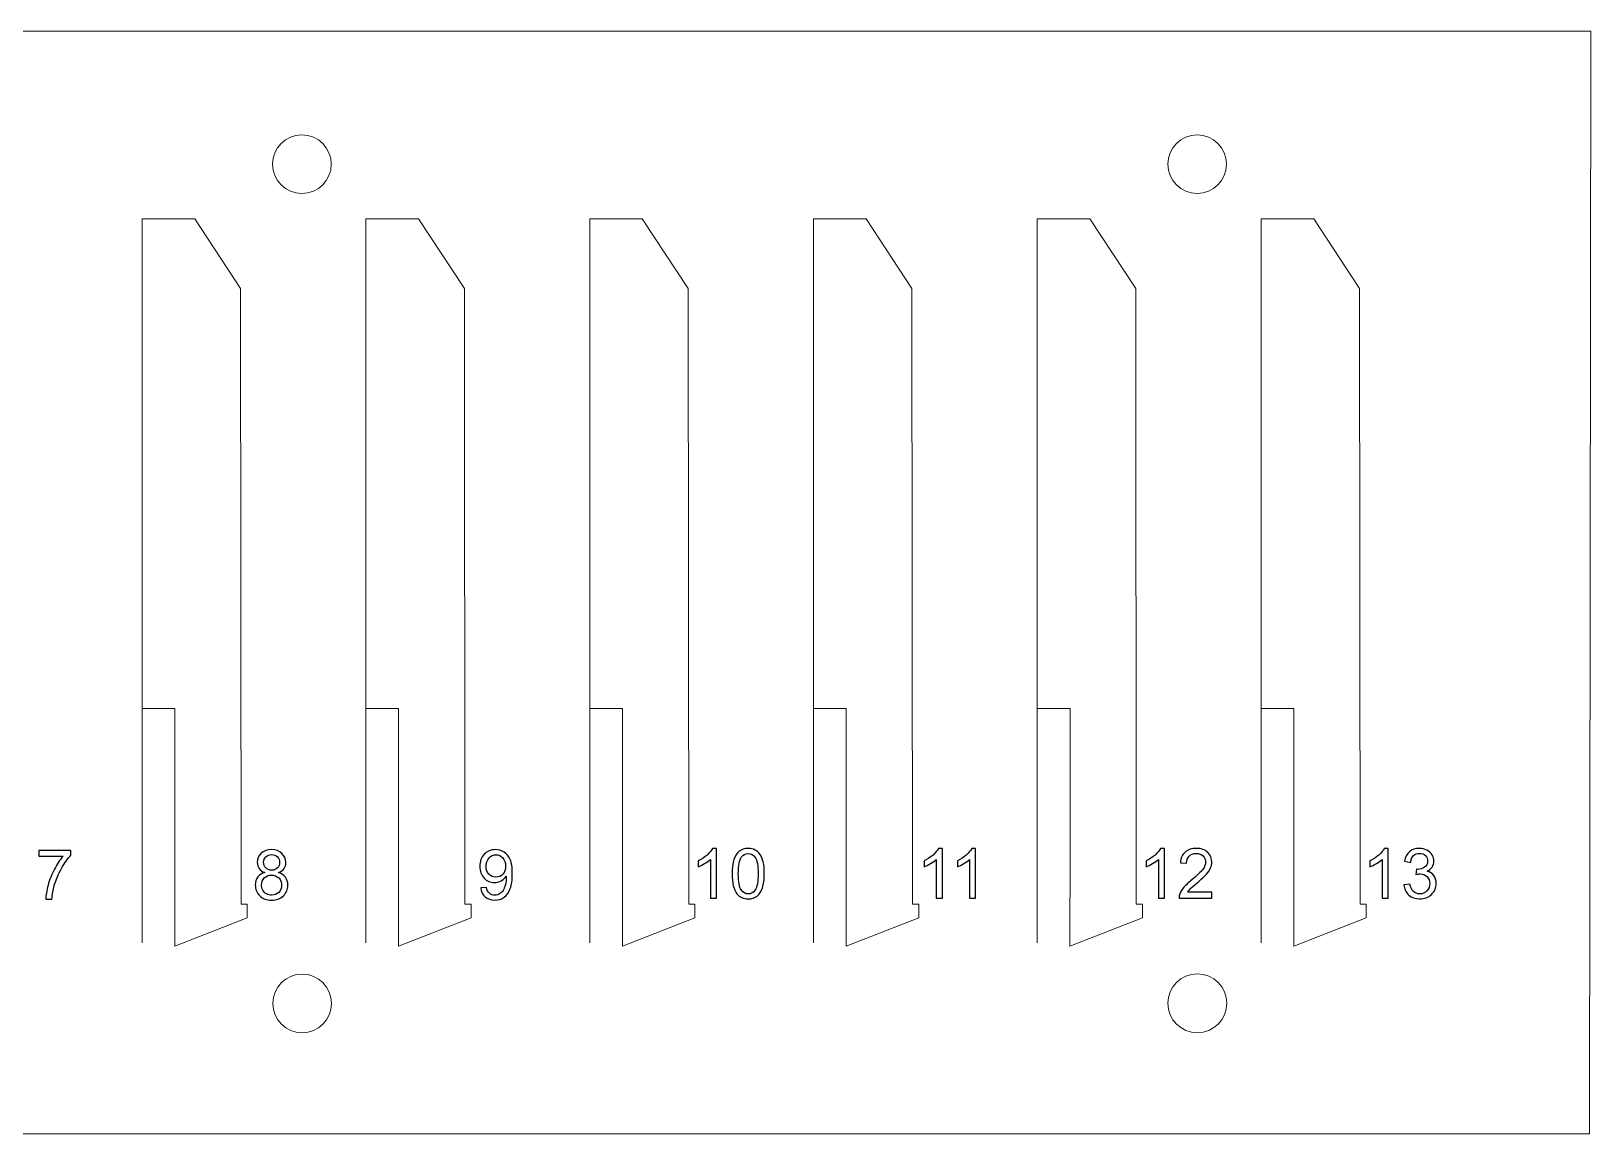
# Model space of a CAD drawing. Header units: millimetres. Extents: x -126 to 98, y -25 to 54.
# Drawn here: x -13.1 to 98.4, y -24.7 to 54.1 of the extents above; entities that cross this region are included whole.
import ezdxf

# ---------------------------------------------------------------- set-up
doc = ezdxf.new("R2010")
doc.units = ezdxf.units.MM
doc.header["$MEASUREMENT"] = 0
doc.layers.add('Layer 1', color=7, linetype='Continuous')

msp = doc.modelspace()

# ---------------------------------------------------------------- linework, layer by layer
at = {"layer": 'Layer 1', "color": 1, "lineweight": 9}
for centre in [(6.27, 44.5823), (70.27, 44.5823), (6.2862, -15.4177), (70.2859, -15.4069)]:
    msp.add_ellipse(centre, major_axis=(0, 2.1), ratio=1, dxfattribs=at)
for points, knots in [([(-125.5839, 54.0859), (-125.5839, 54.0859), (97.3013, 54.0859), (97.3013, 54.0859), (97.3013, 54.0859), (97.3013, 54.0859), (98.4161, 54.0859), (98.4161, 54.0859), (98.4161, 54.0859), (98.4161, 54.0859), (98.3153, -24.7375), (98.3153, -24.7375), (98.3153, -24.7375), (98.3153, -24.7375), (-125.5839, -24.7375), (-125.5839, -24.7375), (-125.5839, -24.7375), (-125.5839, -24.7375), (-125.5839, 54.0859), (-125.5839, 54.0859)], [0, 0, 0, 0, 0.16666667, 0.16666667, 0.16666667, 0.16666667, 0.33333333, 0.33333333, 0.33333333, 0.33333333, 0.5, 0.5, 0.5, 0.5, 0.66666667, 0.66666667, 0.66666667, 0.66666667, 1, 1, 1, 1]), ([(-5.1543, 40.6758), (-5.1543, 40.6758), (-1.3936, 40.6758), (-1.3936, 40.6758), (-1.3936, 40.6758), (-1.3936, 40.6758), (1.8841, 35.6807), (1.8841, 35.6807), (1.8841, 35.6807), (1.8841, 35.6807), (1.921, -8.3242), (1.921, -8.3242), (1.921, -8.3242), (1.921, -8.3242), (2.367, -8.3242), (2.367, -8.3242), (2.367, -8.3242), (2.367, -8.3242), (2.367, -9.3084), (2.367, -9.3084), (2.367, -9.3084), (2.367, -9.3084), (-2.8205, -11.3242), (-2.8205, -11.3242), (-2.8205, -11.3242), (-2.8205, -11.3242), (-2.8167, -4.3325), (-2.8167, -4.3325), (-2.8167, -4.3325), (-2.8167, -4.3325), (-2.8167, -4.3325), (-2.8167, -4.3325), (-2.8167, -4.3325), (-2.8167, -4.3325), (-2.8167, 5.6583), (-2.8167, 5.6583), (-2.8167, 5.6583), (-2.8167, 5.6583), (-5.1543, 5.6583), (-5.1543, 5.6583), (-5.1543, 5.6583), (-5.1543, 5.6583), (-5.1543, 40.6758), (-5.1543, 40.6758)], [0, 0, 0, 0, 0.08333333, 0.08333333, 0.08333333, 0.08333333, 0.16666667, 0.16666667, 0.16666667, 0.16666667, 0.25, 0.25, 0.25, 0.25, 0.33333333, 0.33333333, 0.33333333, 0.33333333, 0.41666667, 0.41666667, 0.41666667, 0.41666667, 0.5, 0.5, 0.5, 0.5, 0.58333333, 0.58333333, 0.58333333, 0.58333333, 0.66666667, 0.66666667, 0.66666667, 0.66666667, 0.75, 0.75, 0.75, 0.75, 0.83333333, 0.83333333, 0.83333333, 0.83333333, 1, 1, 1, 1]), ([(10.8457, 40.6758), (10.8457, 40.6758), (14.6064, 40.6758), (14.6064, 40.6758), (14.6064, 40.6758), (14.6064, 40.6758), (17.8841, 35.6807), (17.8841, 35.6807), (17.8841, 35.6807), (17.8841, 35.6807), (17.921, -8.3242), (17.921, -8.3242), (17.921, -8.3242), (17.921, -8.3242), (18.367, -8.3242), (18.367, -8.3242), (18.367, -8.3242), (18.367, -8.3242), (18.367, -9.3084), (18.367, -9.3084), (18.367, -9.3084), (18.367, -9.3084), (13.1795, -11.3242), (13.1795, -11.3242), (13.1795, -11.3242), (13.1795, -11.3242), (13.1833, -4.3325), (13.1833, -4.3325), (13.1833, -4.3325), (13.1833, -4.3325), (13.1833, -4.3325), (13.1833, -4.3325), (13.1833, -4.3325), (13.1833, -4.3325), (13.1833, 5.6583), (13.1833, 5.6583), (13.1833, 5.6583), (13.1833, 5.6583), (10.8457, 5.6583), (10.8457, 5.6583), (10.8457, 5.6583), (10.8457, 5.6583), (10.8457, 40.6758), (10.8457, 40.6758)], [0, 0, 0, 0, 0.08333333, 0.08333333, 0.08333333, 0.08333333, 0.16666667, 0.16666667, 0.16666667, 0.16666667, 0.25, 0.25, 0.25, 0.25, 0.33333333, 0.33333333, 0.33333333, 0.33333333, 0.41666667, 0.41666667, 0.41666667, 0.41666667, 0.5, 0.5, 0.5, 0.5, 0.58333333, 0.58333333, 0.58333333, 0.58333333, 0.66666667, 0.66666667, 0.66666667, 0.66666667, 0.75, 0.75, 0.75, 0.75, 0.83333333, 0.83333333, 0.83333333, 0.83333333, 1, 1, 1, 1]), ([(26.8457, 40.6758), (26.8457, 40.6758), (30.6064, 40.6758), (30.6064, 40.6758), (30.6064, 40.6758), (30.6064, 40.6758), (33.8841, 35.6807), (33.8841, 35.6807), (33.8841, 35.6807), (33.8841, 35.6807), (33.921, -8.3242), (33.921, -8.3242), (33.921, -8.3242), (33.921, -8.3242), (34.367, -8.3242), (34.367, -8.3242), (34.367, -8.3242), (34.367, -8.3242), (34.367, -9.3084), (34.367, -9.3084), (34.367, -9.3084), (34.367, -9.3084), (29.1795, -11.3242), (29.1795, -11.3242), (29.1795, -11.3242), (29.1795, -11.3242), (29.1833, -4.3325), (29.1833, -4.3325), (29.1833, -4.3325), (29.1833, -4.3325), (29.1833, -4.3325), (29.1833, -4.3325), (29.1833, -4.3325), (29.1833, -4.3325), (29.1833, 5.6583), (29.1833, 5.6583), (29.1833, 5.6583), (29.1833, 5.6583), (26.8457, 5.6583), (26.8457, 5.6583), (26.8457, 5.6583), (26.8457, 5.6583), (26.8457, 40.6758), (26.8457, 40.6758)], [0, 0, 0, 0, 0.08333333, 0.08333333, 0.08333333, 0.08333333, 0.16666667, 0.16666667, 0.16666667, 0.16666667, 0.25, 0.25, 0.25, 0.25, 0.33333333, 0.33333333, 0.33333333, 0.33333333, 0.41666667, 0.41666667, 0.41666667, 0.41666667, 0.5, 0.5, 0.5, 0.5, 0.58333333, 0.58333333, 0.58333333, 0.58333333, 0.66666667, 0.66666667, 0.66666667, 0.66666667, 0.75, 0.75, 0.75, 0.75, 0.83333333, 0.83333333, 0.83333333, 0.83333333, 1, 1, 1, 1]), ([(42.8457, 40.6758), (42.8457, 40.6758), (46.6064, 40.6758), (46.6064, 40.6758), (46.6064, 40.6758), (46.6064, 40.6758), (49.8841, 35.6807), (49.8841, 35.6807), (49.8841, 35.6807), (49.8841, 35.6807), (49.921, -8.3242), (49.921, -8.3242), (49.921, -8.3242), (49.921, -8.3242), (50.367, -8.3242), (50.367, -8.3242), (50.367, -8.3242), (50.367, -8.3242), (50.367, -9.3084), (50.367, -9.3084), (50.367, -9.3084), (50.367, -9.3084), (45.1795, -11.3242), (45.1795, -11.3242), (45.1795, -11.3242), (45.1795, -11.3242), (45.1833, -4.3325), (45.1833, -4.3325), (45.1833, -4.3325), (45.1833, -4.3325), (45.1833, -4.3325), (45.1833, -4.3325), (45.1833, -4.3325), (45.1833, -4.3325), (45.1833, 5.6583), (45.1833, 5.6583), (45.1833, 5.6583), (45.1833, 5.6583), (42.8457, 5.6583), (42.8457, 5.6583), (42.8457, 5.6583), (42.8457, 5.6583), (42.8457, 40.6758), (42.8457, 40.6758)], [0, 0, 0, 0, 0.08333333, 0.08333333, 0.08333333, 0.08333333, 0.16666667, 0.16666667, 0.16666667, 0.16666667, 0.25, 0.25, 0.25, 0.25, 0.33333333, 0.33333333, 0.33333333, 0.33333333, 0.41666667, 0.41666667, 0.41666667, 0.41666667, 0.5, 0.5, 0.5, 0.5, 0.58333333, 0.58333333, 0.58333333, 0.58333333, 0.66666667, 0.66666667, 0.66666667, 0.66666667, 0.75, 0.75, 0.75, 0.75, 0.83333333, 0.83333333, 0.83333333, 0.83333333, 1, 1, 1, 1]), ([(58.8457, 40.6758), (58.8457, 40.6758), (62.6064, 40.6758), (62.6064, 40.6758), (62.6064, 40.6758), (62.6064, 40.6758), (65.8841, 35.6807), (65.8841, 35.6807), (65.8841, 35.6807), (65.8841, 35.6807), (65.921, -8.3242), (65.921, -8.3242), (65.921, -8.3242), (65.921, -8.3242), (66.367, -8.3242), (66.367, -8.3242), (66.367, -8.3242), (66.367, -8.3242), (66.3669, -9.3084), (66.3669, -9.3084), (66.3669, -9.3084), (66.3669, -9.3084), (61.1795, -11.3242), (61.1795, -11.3242), (61.1795, -11.3242), (61.1795, -11.3242), (61.1833, -4.3325), (61.1833, -4.3325), (61.1833, -4.3325), (61.1833, -4.3325), (61.1833, -4.3325), (61.1833, -4.3325), (61.1833, -4.3325), (61.1833, -4.3325), (61.1833, 5.6583), (61.1833, 5.6583), (61.1833, 5.6583), (61.1833, 5.6583), (58.8457, 5.6583), (58.8457, 5.6583), (58.8457, 5.6583), (58.8457, 5.6583), (58.8457, 40.6758), (58.8457, 40.6758)], [0, 0, 0, 0, 0.08333333, 0.08333333, 0.08333333, 0.08333333, 0.16666667, 0.16666667, 0.16666667, 0.16666667, 0.25, 0.25, 0.25, 0.25, 0.33333333, 0.33333333, 0.33333333, 0.33333333, 0.41666667, 0.41666667, 0.41666667, 0.41666667, 0.5, 0.5, 0.5, 0.5, 0.58333333, 0.58333333, 0.58333333, 0.58333333, 0.66666667, 0.66666667, 0.66666667, 0.66666667, 0.75, 0.75, 0.75, 0.75, 0.83333333, 0.83333333, 0.83333333, 0.83333333, 1, 1, 1, 1]), ([(74.8457, 40.6758), (74.8457, 40.6758), (78.6064, 40.6758), (78.6064, 40.6758), (78.6064, 40.6758), (78.6064, 40.6758), (81.8841, 35.6807), (81.8841, 35.6807), (81.8841, 35.6807), (81.8841, 35.6807), (81.921, -8.3242), (81.921, -8.3242), (81.921, -8.3242), (81.921, -8.3242), (82.367, -8.3242), (82.367, -8.3242), (82.367, -8.3242), (82.367, -8.3242), (82.3669, -9.3084), (82.3669, -9.3084), (82.3669, -9.3084), (82.3669, -9.3084), (77.1795, -11.3242), (77.1795, -11.3242), (77.1795, -11.3242), (77.1795, -11.3242), (77.1833, -4.3325), (77.1833, -4.3325), (77.1833, -4.3325), (77.1833, -4.3325), (77.1833, -4.3325), (77.1833, -4.3325), (77.1833, -4.3325), (77.1833, -4.3325), (77.1833, 5.6583), (77.1833, 5.6583), (77.1833, 5.6583), (77.1833, 5.6583), (74.8457, 5.6583), (74.8457, 5.6583), (74.8457, 5.6583), (74.8457, 5.6583), (74.8457, 40.6758), (74.8457, 40.6758)], [0, 0, 0, 0, 0.08333333, 0.08333333, 0.08333333, 0.08333333, 0.16666667, 0.16666667, 0.16666667, 0.16666667, 0.25, 0.25, 0.25, 0.25, 0.33333333, 0.33333333, 0.33333333, 0.33333333, 0.41666667, 0.41666667, 0.41666667, 0.41666667, 0.5, 0.5, 0.5, 0.5, 0.58333333, 0.58333333, 0.58333333, 0.58333333, 0.66666667, 0.66666667, 0.66666667, 0.66666667, 0.75, 0.75, 0.75, 0.75, 0.83333333, 0.83333333, 0.83333333, 0.83333333, 1, 1, 1, 1])]:
    msp.add_open_spline(points, degree=3, knots=knots, dxfattribs=at)
for points in [[(-5.1543, 5.6583), (-5.1543, 5.6583), (-5.1543, -11.0944), (-5.1543, -11.0944)], [(10.8457, 5.6583), (10.8457, 5.6583), (10.8457, -11.0944), (10.8457, -11.0944)], [(26.8457, 5.6583), (26.8457, 5.6583), (26.8457, -11.0944), (26.8457, -11.0944)], [(42.8457, 5.6583), (42.8457, 5.6583), (42.8457, -11.0944), (42.8457, -11.0944)], [(58.8457, 5.6583), (58.8457, 5.6583), (58.8457, -11.0944), (58.8457, -11.0944)], [(74.8457, 5.6583), (74.8457, 5.6583), (74.8457, -11.0944), (74.8457, -11.0944)]]:
    msp.add_open_spline(points, degree=3, dxfattribs=at)
at = {"layer": 'Layer 1', "color": 5}
for points, knots in [([(3.6125, -6.0566), (3.4323, -5.9907), (3.2989, -5.8961), (3.2117, -5.7742), (3.2117, -5.7742), (3.1252, -5.6516), (3.0816, -5.5051), (3.0816, -5.3347), (3.0816, -5.3347), (3.0816, -5.0771), (3.1738, -4.8614), (3.3582, -4.6861), (3.3582, -4.6861), (3.5434, -4.5107), (3.7887, -4.4227), (4.0957, -4.4227), (4.0957, -4.4227), (4.4035, -4.4227), (4.6521, -4.5124), (4.8398, -4.6918), (4.8398, -4.6918), (5.0275, -4.8713), (5.1213, -5.0894), (5.1213, -5.347), (5.1213, -5.347), (5.1213, -5.5108), (5.0785, -5.6541), (4.9929, -5.7751), (4.9929, -5.7751), (4.9073, -5.8969), (4.7772, -5.9907), (4.6019, -6.0566), (4.6019, -6.0566), (4.8184, -6.1273), (4.9822, -6.2409), (5.095, -6.399), (5.095, -6.399), (5.2077, -6.5562), (5.2645, -6.7439), (5.2645, -6.9628), (5.2645, -6.9628), (5.2645, -7.2649), (5.1575, -7.5184), (4.9443, -7.7242), (4.9443, -7.7242), (4.7303, -7.93), (4.4496, -8.0329), (4.1015, -8.0329), (4.1015, -8.0329), (3.7533, -8.0329), (3.4726, -7.93), (3.2586, -7.7234), (3.2586, -7.7234), (3.0454, -7.5168), (2.9384, -7.2591), (2.9384, -6.9505), (2.9384, -6.9505), (2.9384, -6.7208), (2.9968, -6.5282), (3.1137, -6.3735), (3.1137, -6.3735), (3.2306, -6.2179), (3.3969, -6.1125), (3.6125, -6.0566)], [0, 0, 0, 0, 0.05882353, 0.05882353, 0.05882353, 0.05882353, 0.11764706, 0.11764706, 0.11764706, 0.11764706, 0.17647059, 0.17647059, 0.17647059, 0.17647059, 0.23529412, 0.23529412, 0.23529412, 0.23529412, 0.29411765, 0.29411765, 0.29411765, 0.29411765, 0.35294118, 0.35294118, 0.35294118, 0.35294118, 0.41176471, 0.41176471, 0.41176471, 0.41176471, 0.47058824, 0.47058824, 0.47058824, 0.47058824, 0.52941176, 0.52941176, 0.52941176, 0.52941176, 0.58823529, 0.58823529, 0.58823529, 0.58823529, 0.64705882, 0.64705882, 0.64705882, 0.64705882, 0.70588235, 0.70588235, 0.70588235, 0.70588235, 0.76470588, 0.76470588, 0.76470588, 0.76470588, 0.82352941, 0.82352941, 0.82352941, 0.82352941, 0.88235294, 0.88235294, 0.88235294, 0.88235294, 1, 1, 1, 1]), ([(19.0542, -7.1538), (19.0542, -7.1538), (19.4691, -7.1192), (19.4691, -7.1192), (19.4691, -7.1192), (19.5045, -7.3151), (19.572, -7.4567), (19.6716, -7.5448), (19.6716, -7.5448), (19.7712, -7.6328), (19.8987, -7.6773), (20.0551, -7.6773), (20.0551, -7.6773), (20.1885, -7.6773), (20.3054, -7.6468), (20.4066, -7.5851), (20.4066, -7.5851), (20.5079, -7.5242), (20.5902, -7.4427), (20.6535, -7.3398), (20.6535, -7.3398), (20.7169, -7.2377), (20.7704, -7.0995), (20.8141, -6.9258), (20.8141, -6.9258), (20.8577, -6.7521), (20.8791, -6.5751), (20.8791, -6.3949), (20.8791, -6.3949), (20.8791, -6.3759), (20.8783, -6.3463), (20.8766, -6.3076), (20.8766, -6.3076), (20.7902, -6.4459), (20.6717, -6.5587), (20.5218, -6.6443), (20.5218, -6.6443), (20.372, -6.7307), (20.2091, -6.7735), (20.0346, -6.7735), (20.0346, -6.7735), (19.7424, -6.7735), (19.4954, -6.6673), (19.2929, -6.4549), (19.2929, -6.4549), (19.0913, -6.2434), (18.99, -5.9635), (18.99, -5.6162), (18.99, -5.6162), (18.99, -5.2573), (19.0954, -4.9692), (19.3069, -4.7503), (19.3069, -4.7503), (19.5176, -4.5321), (19.7819, -4.4227), (20.1004, -4.4227), (20.1004, -4.4227), (20.3292, -4.4227), (20.5391, -4.4844), (20.7301, -4.6087), (20.7301, -4.6087), (20.9202, -4.7322), (21.0643, -4.9083), (21.1631, -5.138), (21.1631, -5.138), (21.2618, -5.3668), (21.3112, -5.6985), (21.3112, -6.1323), (21.3112, -6.1323), (21.3112, -6.5842), (21.2627, -6.9439), (21.1647, -7.2114), (21.1647, -7.2114), (21.0667, -7.4797), (20.9202, -7.683), (20.7268, -7.823), (20.7268, -7.823), (20.5334, -7.9629), (20.307, -8.0329), (20.0469, -8.0329), (20.0469, -8.0329), (19.7703, -8.0329), (19.5448, -7.9563), (19.3695, -7.8024), (19.3695, -7.8024), (19.195, -7.6485), (19.0896, -7.432), (19.0542, -7.1538)], [0, 0, 0, 0, 0.04347826, 0.04347826, 0.04347826, 0.04347826, 0.08695652, 0.08695652, 0.08695652, 0.08695652, 0.13043478, 0.13043478, 0.13043478, 0.13043478, 0.17391304, 0.17391304, 0.17391304, 0.17391304, 0.2173913, 0.2173913, 0.2173913, 0.2173913, 0.26086957, 0.26086957, 0.26086957, 0.26086957, 0.30434783, 0.30434783, 0.30434783, 0.30434783, 0.34782609, 0.34782609, 0.34782609, 0.34782609, 0.39130435, 0.39130435, 0.39130435, 0.39130435, 0.43478261, 0.43478261, 0.43478261, 0.43478261, 0.47826087, 0.47826087, 0.47826087, 0.47826087, 0.52173913, 0.52173913, 0.52173913, 0.52173913, 0.56521739, 0.56521739, 0.56521739, 0.56521739, 0.60869565, 0.60869565, 0.60869565, 0.60869565, 0.65217391, 0.65217391, 0.65217391, 0.65217391, 0.69565217, 0.69565217, 0.69565217, 0.69565217, 0.73913043, 0.73913043, 0.73913043, 0.73913043, 0.7826087, 0.7826087, 0.7826087, 0.7826087, 0.82608696, 0.82608696, 0.82608696, 0.82608696, 0.86956522, 0.86956522, 0.86956522, 0.86956522, 0.91304348, 0.91304348, 0.91304348, 0.91304348, 1, 1, 1, 1]), ([(35.9091, -7.886), (35.9091, -7.886), (35.4745, -7.886), (35.4745, -7.886), (35.4745, -7.886), (35.4745, -7.886), (35.4745, -5.1187), (35.4745, -5.1187), (35.4745, -5.1187), (35.37, -5.2191), (35.2325, -5.3187), (35.0629, -5.4183), (35.0629, -5.4183), (34.8934, -5.5179), (34.7403, -5.5928), (34.6053, -5.6422), (34.6053, -5.6422), (34.6053, -5.6422), (34.6053, -5.2224), (34.6053, -5.2224), (34.6053, -5.2224), (34.8481, -5.1088), (35.0605, -4.9705), (35.2424, -4.8075), (35.2424, -4.8075), (35.4243, -4.6454), (35.5535, -4.4882), (35.6292, -4.3351), (35.6292, -4.3351), (35.6292, -4.3351), (35.9091, -4.3351), (35.9091, -4.3351), (35.9091, -4.3351), (35.9091, -4.3351), (35.9091, -7.886), (35.9091, -7.886)], [0, 0, 0, 0, 0.1, 0.1, 0.1, 0.1, 0.2, 0.2, 0.2, 0.2, 0.3, 0.3, 0.3, 0.3, 0.4, 0.4, 0.4, 0.4, 0.5, 0.5, 0.5, 0.5, 0.6, 0.6, 0.6, 0.6, 0.7, 0.7, 0.7, 0.7, 0.8, 0.8, 0.8, 0.8, 1, 1, 1, 1]), ([(37.026, -6.141), (37.026, -5.7237), (37.0688, -5.3862), (37.1544, -5.131), (37.1544, -5.131), (37.2409, -4.875), (37.3684, -4.6783), (37.538, -4.5409), (37.538, -4.5409), (37.7067, -4.4034), (37.9199, -4.3351), (38.1767, -4.3351), (38.1767, -4.3351), (38.3661, -4.3351), (38.5323, -4.3729), (38.6764, -4.4495), (38.6764, -4.4495), (38.8196, -4.526), (38.9381, -4.6363), (39.0303, -4.7804), (39.0303, -4.7804), (39.1225, -4.9236), (39.1949, -5.0989), (39.2476, -5.3055), (39.2476, -5.3055), (39.3011, -5.5121), (39.3275, -5.7912), (39.3275, -6.141), (39.3275, -6.141), (39.3275, -6.5558), (39.2847, -6.8917), (39.1999, -7.1468), (39.1999, -7.1468), (39.1151, -7.4028), (38.9875, -7.5996), (38.818, -7.7378), (38.818, -7.7378), (38.6492, -7.8761), (38.4352, -7.9453), (38.1767, -7.9453), (38.1767, -7.9453), (37.8368, -7.9453), (37.5693, -7.8243), (37.375, -7.5814), (37.375, -7.5814), (37.1421, -7.2851), (37.026, -6.8052), (37.026, -6.141)], [0, 0, 0, 0, 0.07692308, 0.07692308, 0.07692308, 0.07692308, 0.15384615, 0.15384615, 0.15384615, 0.15384615, 0.23076923, 0.23076923, 0.23076923, 0.23076923, 0.30769231, 0.30769231, 0.30769231, 0.30769231, 0.38461538, 0.38461538, 0.38461538, 0.38461538, 0.46153846, 0.46153846, 0.46153846, 0.46153846, 0.53846154, 0.53846154, 0.53846154, 0.53846154, 0.61538462, 0.61538462, 0.61538462, 0.61538462, 0.69230769, 0.69230769, 0.69230769, 0.69230769, 0.76923077, 0.76923077, 0.76923077, 0.76923077, 0.84615385, 0.84615385, 0.84615385, 0.84615385, 1, 1, 1, 1]), ([(52.0564, -7.886), (52.0564, -7.886), (51.6218, -7.886), (51.6218, -7.886), (51.6218, -7.886), (51.6218, -7.886), (51.6218, -5.1187), (51.6218, -5.1187), (51.6218, -5.1187), (51.5173, -5.2191), (51.3798, -5.3187), (51.2102, -5.4183), (51.2102, -5.4183), (51.0407, -5.5179), (50.8876, -5.5928), (50.7526, -5.6422), (50.7526, -5.6422), (50.7526, -5.6422), (50.7526, -5.2224), (50.7526, -5.2224), (50.7526, -5.2224), (50.9954, -5.1088), (51.2078, -4.9705), (51.3897, -4.8075), (51.3897, -4.8075), (51.5716, -4.6454), (51.7008, -4.4882), (51.7765, -4.3351), (51.7765, -4.3351), (51.7765, -4.3351), (52.0564, -4.3351), (52.0564, -4.3351), (52.0564, -4.3351), (52.0564, -4.3351), (52.0564, -7.886), (52.0564, -7.886)], [0, 0, 0, 0, 0.1, 0.1, 0.1, 0.1, 0.2, 0.2, 0.2, 0.2, 0.3, 0.3, 0.3, 0.3, 0.4, 0.4, 0.4, 0.4, 0.5, 0.5, 0.5, 0.5, 0.6, 0.6, 0.6, 0.6, 0.7, 0.7, 0.7, 0.7, 0.8, 0.8, 0.8, 0.8, 1, 1, 1, 1]), ([(54.4369, -7.886), (54.4369, -7.886), (54.0023, -7.886), (54.0023, -7.886), (54.0023, -7.886), (54.0023, -7.886), (54.0023, -5.1187), (54.0023, -5.1187), (54.0023, -5.1187), (53.8978, -5.2191), (53.7603, -5.3187), (53.5907, -5.4183), (53.5907, -5.4183), (53.4212, -5.5179), (53.2681, -5.5928), (53.1331, -5.6422), (53.1331, -5.6422), (53.1331, -5.6422), (53.1331, -5.2224), (53.1331, -5.2224), (53.1331, -5.2224), (53.3759, -5.1088), (53.5883, -4.9705), (53.7702, -4.8075), (53.7702, -4.8075), (53.9521, -4.6454), (54.0813, -4.4882), (54.157, -4.3351), (54.157, -4.3351), (54.157, -4.3351), (54.4369, -4.3351), (54.4369, -4.3351), (54.4369, -4.3351), (54.4369, -4.3351), (54.4369, -7.886), (54.4369, -7.886)], [0, 0, 0, 0, 0.1, 0.1, 0.1, 0.1, 0.2, 0.2, 0.2, 0.2, 0.3, 0.3, 0.3, 0.3, 0.4, 0.4, 0.4, 0.4, 0.5, 0.5, 0.5, 0.5, 0.6, 0.6, 0.6, 0.6, 0.7, 0.7, 0.7, 0.7, 0.8, 0.8, 0.8, 0.8, 1, 1, 1, 1]), ([(67.9338, -7.886), (67.9338, -7.886), (67.4992, -7.886), (67.4992, -7.886), (67.4992, -7.886), (67.4992, -7.886), (67.4992, -5.1187), (67.4992, -5.1187), (67.4992, -5.1187), (67.3947, -5.2191), (67.2572, -5.3187), (67.0876, -5.4183), (67.0876, -5.4183), (66.9181, -5.5179), (66.765, -5.5928), (66.63, -5.6422), (66.63, -5.6422), (66.63, -5.6422), (66.63, -5.2224), (66.63, -5.2224), (66.63, -5.2224), (66.8728, -5.1088), (67.0852, -4.9705), (67.2671, -4.8075), (67.2671, -4.8075), (67.449, -4.6454), (67.5782, -4.4882), (67.6539, -4.3351), (67.6539, -4.3351), (67.6539, -4.3351), (67.9338, -4.3351), (67.9338, -4.3351), (67.9338, -4.3351), (67.9338, -4.3351), (67.9338, -7.886), (67.9338, -7.886)], [0, 0, 0, 0, 0.1, 0.1, 0.1, 0.1, 0.2, 0.2, 0.2, 0.2, 0.3, 0.3, 0.3, 0.3, 0.4, 0.4, 0.4, 0.4, 0.5, 0.5, 0.5, 0.5, 0.6, 0.6, 0.6, 0.6, 0.7, 0.7, 0.7, 0.7, 0.8, 0.8, 0.8, 0.8, 1, 1, 1, 1]), ([(71.3275, -7.4711), (71.3275, -7.4711), (71.3275, -7.886), (71.3275, -7.886), (71.3275, -7.886), (71.3275, -7.886), (68.9865, -7.886), (68.9865, -7.886), (68.9865, -7.886), (68.9832, -7.7815), (69.0005, -7.681), (69.0376, -7.5839), (69.0376, -7.5839), (69.0976, -7.4251), (69.1939, -7.2678), (69.3265, -7.1139), (69.3265, -7.1139), (69.459, -6.96), (69.6483, -6.7822), (69.8944, -6.5805), (69.8944, -6.5805), (70.2772, -6.2653), (70.5373, -6.0159), (70.6731, -5.8315), (70.6731, -5.8315), (70.8097, -5.6471), (70.878, -5.4726), (70.878, -5.308), (70.878, -5.308), (70.878, -5.136), (70.8163, -4.9911), (70.6928, -4.8726), (70.6928, -4.8726), (70.5694, -4.7549), (70.408, -4.6956), (70.2097, -4.6956), (70.2097, -4.6956), (69.9998, -4.6956), (69.8319, -4.7582), (69.7059, -4.8833), (69.7059, -4.8833), (69.58, -5.0076), (69.5166, -5.1804), (69.515, -5.4018), (69.515, -5.4018), (69.515, -5.4018), (69.0705, -5.3574), (69.0705, -5.3574), (69.0705, -5.3574), (69.1009, -5.0248), (69.2162, -4.7713), (69.4154, -4.5968), (69.4154, -4.5968), (69.6154, -4.4223), (69.8829, -4.3351), (70.2196, -4.3351), (70.2196, -4.3351), (70.5587, -4.3351), (70.8278, -4.4289), (71.0254, -4.6174), (71.0254, -4.6174), (71.2238, -4.8059), (71.3225, -5.0397), (71.3225, -5.3179), (71.3225, -5.3179), (71.3225, -5.4595), (71.2937, -5.5986), (71.2353, -5.7352), (71.2353, -5.7352), (71.1777, -5.8727), (71.0814, -6.0167), (70.9472, -6.1682), (70.9472, -6.1682), (70.8122, -6.3188), (70.5891, -6.527), (70.278, -6.7904), (70.278, -6.7904), (70.0171, -7.0094), (69.8491, -7.1575), (69.7751, -7.2357), (69.7751, -7.2357), (69.701, -7.3139), (69.6401, -7.3921), (69.5915, -7.4711), (69.5915, -7.4711), (69.5915, -7.4711), (71.3275, -7.4711), (71.3275, -7.4711)], [0, 0, 0, 0, 0.04347826, 0.04347826, 0.04347826, 0.04347826, 0.08695652, 0.08695652, 0.08695652, 0.08695652, 0.13043478, 0.13043478, 0.13043478, 0.13043478, 0.17391304, 0.17391304, 0.17391304, 0.17391304, 0.2173913, 0.2173913, 0.2173913, 0.2173913, 0.26086957, 0.26086957, 0.26086957, 0.26086957, 0.30434783, 0.30434783, 0.30434783, 0.30434783, 0.34782609, 0.34782609, 0.34782609, 0.34782609, 0.39130435, 0.39130435, 0.39130435, 0.39130435, 0.43478261, 0.43478261, 0.43478261, 0.43478261, 0.47826087, 0.47826087, 0.47826087, 0.47826087, 0.52173913, 0.52173913, 0.52173913, 0.52173913, 0.56521739, 0.56521739, 0.56521739, 0.56521739, 0.60869565, 0.60869565, 0.60869565, 0.60869565, 0.65217391, 0.65217391, 0.65217391, 0.65217391, 0.69565217, 0.69565217, 0.69565217, 0.69565217, 0.73913043, 0.73913043, 0.73913043, 0.73913043, 0.7826087, 0.7826087, 0.7826087, 0.7826087, 0.82608696, 0.82608696, 0.82608696, 0.82608696, 0.86956522, 0.86956522, 0.86956522, 0.86956522, 0.91304348, 0.91304348, 0.91304348, 0.91304348, 1, 1, 1, 1]), ([(83.9338, -7.886), (83.9338, -7.886), (83.4992, -7.886), (83.4992, -7.886), (83.4992, -7.886), (83.4992, -7.886), (83.4992, -5.1187), (83.4992, -5.1187), (83.4992, -5.1187), (83.3947, -5.2191), (83.2572, -5.3187), (83.0876, -5.4183), (83.0876, -5.4183), (82.9181, -5.5179), (82.765, -5.5928), (82.63, -5.6422), (82.63, -5.6422), (82.63, -5.6422), (82.63, -5.2224), (82.63, -5.2224), (82.63, -5.2224), (82.8728, -5.1088), (83.0852, -4.9705), (83.2671, -4.8075), (83.2671, -4.8075), (83.449, -4.6454), (83.5782, -4.4882), (83.6539, -4.3351), (83.6539, -4.3351), (83.6539, -4.3351), (83.9338, -4.3351), (83.9338, -4.3351), (83.9338, -4.3351), (83.9338, -4.3351), (83.9338, -7.886), (83.9338, -7.886)], [0, 0, 0, 0, 0.1, 0.1, 0.1, 0.1, 0.2, 0.2, 0.2, 0.2, 0.3, 0.3, 0.3, 0.3, 0.4, 0.4, 0.4, 0.4, 0.5, 0.5, 0.5, 0.5, 0.6, 0.6, 0.6, 0.6, 0.7, 0.7, 0.7, 0.7, 0.8, 0.8, 0.8, 0.8, 1, 1, 1, 1]), ([(85.0507, -6.9476), (85.0507, -6.9476), (85.4853, -6.8884), (85.4853, -6.8884), (85.4853, -6.8884), (85.5355, -7.1353), (85.6195, -7.3131), (85.7389, -7.4218), (85.7389, -7.4218), (85.8582, -7.5304), (86.0047, -7.5847), (86.1784, -7.5847), (86.1784, -7.5847), (86.3842, -7.5847), (86.5579, -7.514), (86.6978, -7.3724), (86.6978, -7.3724), (86.8377, -7.2308), (86.9077, -7.0555), (86.9077, -6.8464), (86.9077, -6.8464), (86.9077, -6.6472), (86.8427, -6.4826), (86.7118, -6.3525), (86.7118, -6.3525), (86.5817, -6.2233), (86.4163, -6.1583), (86.2146, -6.1583), (86.2146, -6.1583), (86.1323, -6.1583), (86.0302, -6.1747), (85.9076, -6.2068), (85.9076, -6.2068), (85.9076, -6.2068), (85.9562, -5.8266), (85.9562, -5.8266), (85.9562, -5.8266), (85.985, -5.8299), (86.0088, -5.8315), (86.0261, -5.8315), (86.0261, -5.8315), (86.2121, -5.8315), (86.3784, -5.7829), (86.5274, -5.6866), (86.5274, -5.6866), (86.6756, -5.5903), (86.7496, -5.4422), (86.7496, -5.2421), (86.7496, -5.2421), (86.7496, -5.0833), (86.6953, -4.9516), (86.5875, -4.8471), (86.5875, -4.8471), (86.4797, -4.7425), (86.3405, -4.6907), (86.1702, -4.6907), (86.1702, -4.6907), (86.0006, -4.6907), (85.8598, -4.7442), (85.7471, -4.8512), (85.7471, -4.8512), (85.6343, -4.9582), (85.5619, -5.1187), (85.5298, -5.3327), (85.5298, -5.3327), (85.5298, -5.3327), (85.0952, -5.2537), (85.0952, -5.2537), (85.0952, -5.2537), (85.1487, -4.9623), (85.2689, -4.7359), (85.4573, -4.5754), (85.4573, -4.5754), (85.645, -4.4149), (85.8796, -4.3351), (86.1595, -4.3351), (86.1595, -4.3351), (86.3521, -4.3351), (86.5299, -4.3762), (86.692, -4.4594), (86.692, -4.4594), (86.855, -4.5417), (86.9793, -4.6544), (87.0649, -4.7968), (87.0649, -4.7968), (87.1513, -4.9401), (87.1941, -5.0915), (87.1941, -5.252), (87.1941, -5.252), (87.1941, -5.4043), (87.153, -5.5426), (87.0715, -5.6677), (87.0715, -5.6677), (86.9892, -5.7928), (86.8673, -5.8924), (86.7068, -5.9665), (86.7068, -5.9665), (86.9159, -6.0142), (87.0781, -6.1147), (87.1941, -6.2669), (87.1941, -6.2669), (87.3094, -6.4184), (87.367, -6.6093), (87.367, -6.8373), (87.367, -6.8373), (87.367, -7.146), (87.2542, -7.4086), (87.0295, -7.6234), (87.0295, -7.6234), (86.804, -7.8383), (86.5192, -7.9453), (86.1751, -7.9453), (86.1751, -7.9453), (85.8648, -7.9453), (85.6072, -7.8523), (85.4022, -7.6671), (85.4022, -7.6671), (85.1964, -7.4818), (85.0795, -7.2423), (85.0507, -6.9476)], [0, 0, 0, 0, 0.03225806, 0.03225806, 0.03225806, 0.03225806, 0.06451613, 0.06451613, 0.06451613, 0.06451613, 0.09677419, 0.09677419, 0.09677419, 0.09677419, 0.12903226, 0.12903226, 0.12903226, 0.12903226, 0.16129032, 0.16129032, 0.16129032, 0.16129032, 0.19354839, 0.19354839, 0.19354839, 0.19354839, 0.22580645, 0.22580645, 0.22580645, 0.22580645, 0.25806452, 0.25806452, 0.25806452, 0.25806452, 0.29032258, 0.29032258, 0.29032258, 0.29032258, 0.32258065, 0.32258065, 0.32258065, 0.32258065, 0.35483871, 0.35483871, 0.35483871, 0.35483871, 0.38709677, 0.38709677, 0.38709677, 0.38709677, 0.41935484, 0.41935484, 0.41935484, 0.41935484, 0.4516129, 0.4516129, 0.4516129, 0.4516129, 0.48387097, 0.48387097, 0.48387097, 0.48387097, 0.51612903, 0.51612903, 0.51612903, 0.51612903, 0.5483871, 0.5483871, 0.5483871, 0.5483871, 0.58064516, 0.58064516, 0.58064516, 0.58064516, 0.61290323, 0.61290323, 0.61290323, 0.61290323, 0.64516129, 0.64516129, 0.64516129, 0.64516129, 0.67741935, 0.67741935, 0.67741935, 0.67741935, 0.70967742, 0.70967742, 0.70967742, 0.70967742, 0.74193548, 0.74193548, 0.74193548, 0.74193548, 0.77419355, 0.77419355, 0.77419355, 0.77419355, 0.80645161, 0.80645161, 0.80645161, 0.80645161, 0.83870968, 0.83870968, 0.83870968, 0.83870968, 0.87096774, 0.87096774, 0.87096774, 0.87096774, 0.90322581, 0.90322581, 0.90322581, 0.90322581, 0.93548387, 0.93548387, 0.93548387, 0.93548387, 1, 1, 1, 1]), ([(-12.536, -4.8968), (-12.536, -4.8968), (-12.536, -4.4819), (-12.536, -4.4819), (-12.536, -4.4819), (-12.536, -4.4819), (-10.2494, -4.4819), (-10.2494, -4.4819), (-10.2494, -4.4819), (-10.2494, -4.4819), (-10.2494, -4.8178), (-10.2494, -4.8178), (-10.2494, -4.8178), (-10.4741, -5.0573), (-10.698, -5.3758), (-10.9186, -5.7734), (-10.9186, -5.7734), (-11.14, -6.171), (-11.3104, -6.5801), (-11.4314, -7.0007), (-11.4314, -7.0007), (-11.5178, -7.2962), (-11.5738, -7.6213), (-11.5976, -7.9736), (-11.5976, -7.9736), (-11.5976, -7.9736), (-12.0421, -7.9736), (-12.0421, -7.9736), (-12.0421, -7.9736), (-12.0372, -7.6954), (-11.9828, -7.3587), (-11.8783, -6.9645), (-11.8783, -6.9645), (-11.7738, -6.5694), (-11.6248, -6.1891), (-11.4297, -5.8228), (-11.4297, -5.8228), (-11.2346, -5.4565), (-11.0272, -5.1478), (-10.8074, -4.8968), (-10.8074, -4.8968), (-10.8074, -4.8968), (-12.536, -4.8968), (-12.536, -4.8968)], [0, 0, 0, 0, 0.08333333, 0.08333333, 0.08333333, 0.08333333, 0.16666667, 0.16666667, 0.16666667, 0.16666667, 0.25, 0.25, 0.25, 0.25, 0.33333333, 0.33333333, 0.33333333, 0.33333333, 0.41666667, 0.41666667, 0.41666667, 0.41666667, 0.5, 0.5, 0.5, 0.5, 0.58333333, 0.58333333, 0.58333333, 0.58333333, 0.66666667, 0.66666667, 0.66666667, 0.66666667, 0.75, 0.75, 0.75, 0.75, 0.83333333, 0.83333333, 0.83333333, 0.83333333, 1, 1, 1, 1]), ([(3.5261, -5.319), (3.5261, -5.487), (3.5796, -5.6236), (3.6858, -5.7298), (3.6858, -5.7298), (3.7928, -5.836), (3.9327, -5.8895), (4.1064, -5.8895), (4.1064, -5.8895), (4.2751, -5.8895), (4.4118, -5.8368), (4.5179, -5.7314), (4.5179, -5.7314), (4.6241, -5.6261), (4.6768, -5.4968), (4.6768, -5.3437), (4.6768, -5.3437), (4.6768, -5.1841), (4.6225, -5.0499), (4.513, -4.9412), (4.513, -4.9412), (4.4044, -4.8326), (4.2669, -4.7783), (4.1015, -4.7783), (4.1015, -4.7783), (3.9344, -4.7783), (3.7969, -4.8318), (3.6882, -4.9379), (3.6882, -4.9379), (3.5804, -5.0441), (3.5261, -5.1709), (3.5261, -5.319)], [0, 0, 0, 0, 0.11111111, 0.11111111, 0.11111111, 0.11111111, 0.22222222, 0.22222222, 0.22222222, 0.22222222, 0.33333333, 0.33333333, 0.33333333, 0.33333333, 0.44444444, 0.44444444, 0.44444444, 0.44444444, 0.55555556, 0.55555556, 0.55555556, 0.55555556, 0.66666667, 0.66666667, 0.66666667, 0.66666667, 0.77777778, 0.77777778, 0.77777778, 0.77777778, 1, 1, 1, 1]), ([(20.8272, -5.594), (20.8272, -5.3454), (20.7614, -5.1478), (20.6297, -5.0021), (20.6297, -5.0021), (20.4988, -4.8565), (20.3391, -4.7832), (20.1514, -4.7832), (20.1514, -4.7832), (19.9572, -4.7832), (19.7893, -4.8614), (19.6477, -5.0186), (19.6477, -5.0186), (19.5053, -5.1758), (19.4345, -5.38), (19.4345, -5.6302), (19.4345, -5.6302), (19.4345, -5.8549), (19.502, -6.0376), (19.6362, -6.1776), (19.6362, -6.1776), (19.7712, -6.3183), (19.9391, -6.3883), (20.1391, -6.3883), (20.1391, -6.3883), (20.3399, -6.3883), (20.5046, -6.3183), (20.6338, -6.1776), (20.6338, -6.1776), (20.763, -6.0376), (20.8272, -5.8426), (20.8272, -5.594)], [0, 0, 0, 0, 0.11111111, 0.11111111, 0.11111111, 0.11111111, 0.22222222, 0.22222222, 0.22222222, 0.22222222, 0.33333333, 0.33333333, 0.33333333, 0.33333333, 0.44444444, 0.44444444, 0.44444444, 0.44444444, 0.55555556, 0.55555556, 0.55555556, 0.55555556, 0.66666667, 0.66666667, 0.66666667, 0.66666667, 0.77777778, 0.77777778, 0.77777778, 0.77777778, 1, 1, 1, 1]), ([(37.4705, -6.1426), (37.4705, -6.7246), (37.538, -7.1114), (37.6738, -7.3024), (37.6738, -7.3024), (37.8096, -7.4942), (37.9775, -7.5897), (38.1767, -7.5897), (38.1767, -7.5897), (38.3759, -7.5897), (38.5439, -7.4934), (38.6797, -7.3016), (38.6797, -7.3016), (38.8155, -7.109), (38.883, -6.7229), (38.883, -6.1426), (38.883, -6.1426), (38.883, -5.5607), (38.8155, -5.1738), (38.6797, -4.9829), (38.6797, -4.9829), (38.5447, -4.7911), (38.3751, -4.6956), (38.1718, -4.6956), (38.1718, -4.6956), (37.9726, -4.6956), (37.8129, -4.7804), (37.6936, -4.9491), (37.6936, -4.9491), (37.5446, -5.164), (37.4705, -5.5623), (37.4705, -6.1426)], [0, 0, 0, 0, 0.11111111, 0.11111111, 0.11111111, 0.11111111, 0.22222222, 0.22222222, 0.22222222, 0.22222222, 0.33333333, 0.33333333, 0.33333333, 0.33333333, 0.44444444, 0.44444444, 0.44444444, 0.44444444, 0.55555556, 0.55555556, 0.55555556, 0.55555556, 0.66666667, 0.66666667, 0.66666667, 0.66666667, 0.77777778, 0.77777778, 0.77777778, 0.77777778, 1, 1, 1, 1]), ([(3.3829, -6.9538), (3.3829, -7.078), (3.4117, -7.1974), (3.4693, -7.3135), (3.4693, -7.3135), (3.5269, -7.4287), (3.6142, -7.5184), (3.731, -7.5818), (3.731, -7.5818), (3.8471, -7.6452), (3.9722, -7.6773), (4.1047, -7.6773), (4.1047, -7.6773), (4.3138, -7.6773), (4.485, -7.6106), (4.6192, -7.4773), (4.6192, -7.4773), (4.7534, -7.3439), (4.82, -7.1744), (4.82, -6.9686), (4.82, -6.9686), (4.82, -6.7595), (4.7509, -6.5866), (4.6134, -6.45), (4.6134, -6.45), (4.4751, -6.3134), (4.3006, -6.2451), (4.0908, -6.2451), (4.0908, -6.2451), (3.885, -6.2451), (3.7162, -6.3126), (3.5829, -6.4475), (3.5829, -6.4475), (3.4495, -6.5825), (3.3829, -6.7513), (3.3829, -6.9538)], [0, 0, 0, 0, 0.1, 0.1, 0.1, 0.1, 0.2, 0.2, 0.2, 0.2, 0.3, 0.3, 0.3, 0.3, 0.4, 0.4, 0.4, 0.4, 0.5, 0.5, 0.5, 0.5, 0.6, 0.6, 0.6, 0.6, 0.7, 0.7, 0.7, 0.7, 0.8, 0.8, 0.8, 0.8, 1, 1, 1, 1])]:
    msp.add_open_spline(points, degree=3, knots=knots, dxfattribs=at)

doc.saveas('drawing.dxf')
